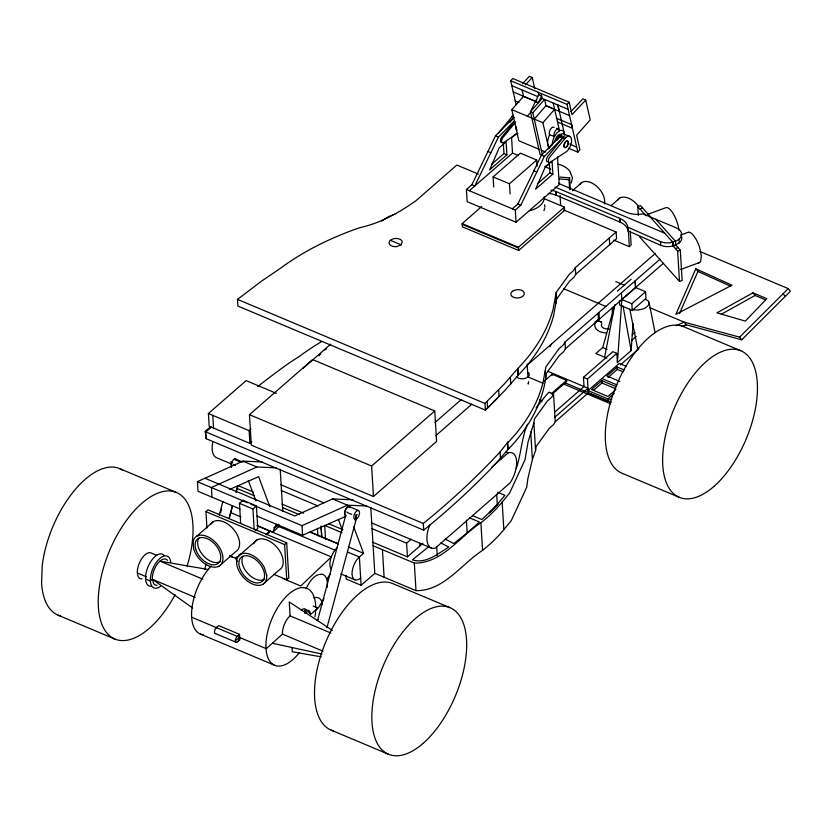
<?xml version="1.0" encoding="UTF-8"?>
<svg xmlns="http://www.w3.org/2000/svg" width="832" height="832" viewBox="0 0 832 832"><rect width="100%" height="100%" fill="white"/><g stroke="black" fill="none" stroke-linecap="round" stroke-linejoin="round"><path stroke-width="1.25" d="M327.257 587.392C327.631 582.847 327.61 576.909 323.076 574.371C314.621 572.926 309.213 582.213 306.02 588.702M559.239 130.988L559.239 130.915A4.462 2.194 -67.2 0 0 556.026 130.052A4.462 2.194 -67.2 0 0 554.081 136.365L549.661 134.867L549.266 135.616A10.213 5.023 -67.2 0 0 549.578 147.274M633.048 323.523L631.145 350.605L617.417 362.575L621.858 299.51L621.452 292.833M528.507 382.637L528.226 384.03L528.632 381.701M549.526 392.517L553.54 394.202L551.959 396.958L547.394 401.024L534.414 419.006L533.874 423.02L528.06 441.948L525.034 459.67L509.61 493.064L502.164 502.07A187.294 115.565 -3.5 0 1 480.886 522.808C459.774 536.484 441.865 563.607 414.326 563.098L373.121 545.771M530.722 431.85L532.407 459.399L527.883 478.546L526.718 487.219L511.295 520.614L503.849 529.63A187.294 115.565 -3.5 0 1 482.57 550.358C461.458 564.034 443.55 591.167 416.01 590.647L374.806 573.331L370.781 507.437M663.468 263.224L565.427 348.733L563.846 351.478L559.281 355.555L546.302 373.537L545.761 377.551A257.14 158.662 -3.5 0 1 508.009 449.53L507.603 442.842A257.14 158.662 -3.5 0 0 542.87 383.365L545.896 366.85L558.875 348.868L563.441 344.802L565.011 342.046L660.171 259.054M478.4 174.106L456.841 165.048L416.031 200.658C398.944 212.784 380.588 223.08 359.861 227.666A257.14 158.662 -3.5 0 0 280.186 268.476L261.31 281.299L237.505 299.385L237.91 306.062L485.42 410.134L485.004 403.447L504.566 383.687L517.899 368.42A257.14 158.662 -3.5 0 0 553.176 308.942L556.192 292.427L569.182 274.456L573.737 270.379L575.318 267.634L616.138 232.024L563.441 209.872M532.407 459.399L535.558 450.58L536.099 446.555L549.078 428.584L553.644 424.507L555.225 421.762L588.224 392.964L587.465 378.997L616.855 353.35L612.851 351.666L583.45 377.312L584.022 386.537L554.996 411.861M498.659 389.834L499.065 396.521L485.42 410.134L504.982 390.374L518.315 375.107A257.14 158.662 -3.5 0 0 553.582 315.63L556.598 299.114L556.192 292.427M604.635 357.198L614.817 304.668M229.154 518.305L232.482 505.856L229.122 518.315M236.142 492.149L237.806 485.93L236.132 492.159M204.745 569.192L206.086 564.169M219.201 515.216L222.893 501.405M220.636 512.71L221.634 508.976M317.47 620.786L345.717 515.341M326.934 627.744L356.46 518.263M516.277 468.52C521.071 454.033 521.591 438.568 527.332 424.32M606.83 358.124L595.868 353.506L602.722 347.526L614.307 306.342M569.65 189.81L569.036 179.702L569.598 177.84L560.05 177.07M268.923 532.969L269.61 530.972L265.897 534.498M257.296 525.689L272.844 532.23L273.281 530.962A13.343 6.562 -67.2 0 1 276.671 525.148M695.802 268.788L675.865 314.33L731.994 285.189L695.802 268.788L697.934 271.43L730.621 286.25M679.536 313.477L697.934 271.43M210.995 523.952L211.089 523.744A18.762 11.544 48.8 0 1 237.203 534.685C239.408 539.178 240.895 544.846 238.108 549.422A18.762 11.544 48.8 0 1 235.893 551.47L219.232 566.062M579.852 184.517L579.987 184.205A16.203 9.963 48.8 0 1 595.91 185.619A16.203 9.963 48.8 0 1 604.417 203.85M617.698 200.054L617.77 199.878A16.203 9.963 48.8 0 1 638.082 205.816M507.603 442.842L508.082 441.802L500.074 451.932A980.002 604.698 -3.5 0 1 476.195 476.434L469.955 482.456A980.002 604.698 -3.5 0 1 423.301 523.463L423.706 530.15L206.159 438.682L205.192 431.652L210.444 426.785M571.251 182.998L572.468 177.923L569.951 171.392A16.203 12.418 17 0 0 557.877 164.195M557.534 156.957L559.229 184.579L516.058 222.238L467.158 201.677L466.419 189.488L471.879 184.714L495.487 135.824L513.968 117.208M514.27 121.098L498.42 137.062L474.822 185.952L471.879 184.714M512.377 208.811L517.837 204.038L541.445 155.147L559.926 136.531L562.869 137.769L547.664 156.489A3.505 1.726 -67.2 0 0 546.437 160.285A3.505 1.726 -67.2 0 0 547.976 161.678M516.058 222.238L515.31 210.049L520.78 205.275L544.378 156.385L562.869 137.769M531.149 110.344L538.699 94.734L538.138 92.269M324.012 598.51L319.197 606.632L316.025 609.991M508.009 449.53L509.101 447.377M616.138 232.024L616.543 238.711L575.723 274.31L574.142 277.066L569.587 281.133L556.598 299.114M551.533 343.99L549.952 346.736M326.529 579.519L330.637 573.487M536.078 407.909L545.792 395.658L548.954 392.246L549.734 392.34M498.441 133.162L513.074 115.346M510.006 122.252L514.01 117.374L512.075 116.563M514.54 121.534L501.706 137.166A3.505 1.726 -67.2 0 0 500.479 140.962A3.505 1.726 -67.2 0 0 502.018 142.345M515.684 122.023L502.85 137.644A3.505 1.726 -67.2 0 0 501.623 141.44A3.505 1.726 -67.2 0 0 503.162 142.834L517.847 133.193M548.538 148.97L559.967 135.065A8.871 4.368 -67.2 0 1 563.815 133.848L564.751 134.566M556.764 140.608L559.926 136.531M565.833 137.53L549.598 157.3A3.505 1.726 -67.2 0 0 548.371 161.096A3.505 1.726 -67.2 0 0 549.91 162.49L566.686 151.476A8.871 4.368 -67.2 0 0 571.043 143.998L571.47 141.866A8.871 4.368 -67.2 0 0 570.617 137.03L569.691 136.323A8.871 4.368 -67.2 0 0 565.833 137.53L559.967 135.065M401.045 244.806L402.272 241.717A6.646 4.098 -3.5 0 0 394.732 238.545A6.646 4.098 -3.5 0 0 389.147 243.422A6.646 4.098 -3.5 0 0 396.687 246.584L401.045 244.806L390.374 240.323M534.258 119.08L546 105.695L544.586 99.445L532.823 112.736L542.506 155.511M548.673 148.242L542.89 122.71L554.632 109.325L545.813 105.643M516.079 104.582L510.682 80.725L512.814 78.52L569.171 102.222L571.99 114.702L585.728 100.048L582.868 98.842L570.846 111.665M538.918 149.219L518.846 140.785L511.805 109.637L523.557 96.356L522.122 90.002M536.942 99.819L535.392 101.566L538.335 102.794L541.632 95.971L538.699 94.734M544.378 156.385L540.114 154.502L530.431 111.727L542.194 98.436L541.07 93.496M527.342 116.178L530.286 112.85M576.43 147.108L569.785 143.988M568.412 148.169L577.834 152.131L579.935 149.77L576.638 135.21L590.21 119.87L585.728 100.048M486.907 408.689L487.562 407.992L487.146 401.305M522.506 83.678L529.37 76.357L532.241 77.563L534.758 88.712M525.377 84.885L532.241 77.563M492.95 509.434L504.92 495.331L497.557 492.232M237.546 641.784L239.866 639.766L239.533 634.369L218.691 625.602L215.862 628.181A3.442 1.695 -67.2 0 0 214.5 631.738A3.442 1.695 -67.2 0 0 215.665 633.558M494.79 507.541L496.475 505.721L481.884 519.574L472.503 515.632M494.208 508.144L494.738 507.582M577.834 152.131L567.029 104.416L569.171 102.222M494.146 508.206L489.393 512.855L491.982 510.39M649.522 307.59L684.195 322.161L739.606 337.147L788.268 288.621L790.4 291.273L741.738 339.789L686.327 324.813L681.429 326.529M326.154 348.972L326.466 348.442L324.73 349.96M266.552 534.768L270.338 531.18M273.77 527.925L276.338 525.481L335.026 550.15M272.844 532.23L278.845 526.531M235.258 640.942L239.346 637.374L266.282 648.7L282.464 634.119A13.988 6.885 -67.2 0 1 290.108 615.878L289.255 601.962L332.322 630.302M206.96 527.977L205.962 511.649L208.031 509.839L286.676 542.776L288.829 577.928L286.749 579.748L273.645 574.257M572.385 190.767L581.89 182.437M196.633 536.286L213.294 521.695M611.042 205.67L619.674 198.11M240.396 554.445L256.922 539.968M286.749 579.748L284.606 544.596L286.676 542.776M613.86 240.167L629.346 246.646L631.134 245.076L630.282 231.171M262.995 584.21L279.521 569.743A18.762 11.544 48.8 0 0 281.736 567.694C284.523 563.118 283.036 557.461 280.831 552.958A18.762 11.544 48.8 0 0 266.011 539.625A18.762 11.544 48.8 0 0 253.75 543.889M516.09 133.702L511.576 137.634L512.522 153.078L469.352 190.715M491.473 164.466L503.963 153.566L503.329 143.198M251.815 441.719L249.912 443.383L209.175 426.244L208.395 413.535L246.126 380.619L276.297 393.307M506.906 154.804L489.611 169.894L499.21 147.857L506.116 141.835L506.906 154.804L503.963 153.566M493.719 187.054L493.095 176.914L520.343 153.14L536.713 160.025L537.087 166.161M211.318 427.149L205.754 431.995L206.159 438.682M544.076 198.588L564.429 207.147L564.626 210.371L518.648 250.484L462.363 226.824L462.166 223.6L481.738 206.523M510.089 193.939L509.465 183.799L536.713 160.025M249.465 414.669L312.603 359.58L434.751 410.935L436.613 441.418L373.474 496.506L251.326 445.151L249.465 414.669L371.613 466.024L373.474 496.506M302.931 368.399L330.762 344.126M319.114 355.753L318.594 355.316L320.83 354.016M318.604 355.534L319.155 355.139M249.912 443.383L249.132 430.664L251.035 429.01M537.43 183.789L549.931 172.89L549.297 162.521M552.864 174.127L535.569 189.218L545.168 167.18L552.074 161.158L552.864 174.127L549.931 172.89M518.648 250.484L518.45 247.26L564.429 207.147M240.666 523.318L239.439 503.329L242.944 500.271L256.402 505.929L257.774 528.424L255.164 530.702M254.155 529.152L252.918 508.976L256.402 505.929M371.613 466.024L434.751 410.935M434.949 422.521L461.323 399.506M435.75 435.698L471.89 404.165M527.613 364.853L655.45 253.323M617.438 291.148L631.166 279.178M239.533 634.369L236.694 636.938A3.442 1.695 -67.2 0 0 235.924 642.19A3.442 1.695 -67.2 0 0 239.304 638.612A3.442 1.695 -67.2 0 0 237.224 636.386L191.651 617.209M631.873 303.722L645.59 291.751L635.586 287.539L635.17 280.862L635.575 287.539L621.858 299.51L631.873 303.722L632.278 310.409L619.746 305.136L619.476 300.674M544.336 381.056L552.146 374.244L566.644 380.338L566.717 381.43L552.323 394.056M632.278 310.409L645.996 298.428L645.59 291.751M353.694 526.874L363.594 553.311L359.372 557.003A13.343 6.562 -67.2 0 0 352.071 574.413A13.343 6.562 -67.2 0 0 360.651 577.97M556.026 390.832L555.901 389.709L566.644 380.338M551.335 393.765L555.901 389.709M310.627 614.453L317.938 608.078L313.144 606.06M632.195 334.776L635.014 332.322M631.53 340.548L636.272 336.409M491.754 467.168L508.206 452.806A20.894 10.275 -67.2 0 1 516.61 461.334A20.894 10.275 -67.2 0 1 510.047 482.924L435.334 548.101A20.894 10.275 -67.2 0 1 429.78 525.002M372.788 542.266L407.43 556.826L406.598 543.192L411.216 539.157M346.008 575.38L346.226 579.041L361.098 585.291L374.806 573.331M554.934 417.092L588.026 388.222L547.602 371.228M624.229 370.001L617.178 367.037L606.923 375.991L619.85 381.43M615.898 386.547L601.796 380.609L591.542 389.563L607.994 396.479L615.462 389.969M620.37 364.926L638.903 348.754M607.994 377.551L617.323 369.418L617.178 367.037M593.549 390.312L601.942 382.99L601.796 380.609M407.43 556.826L422.864 543.369M614.318 393.297L607.89 398.913L608.036 401.284L610.553 401.523M210.912 426.982L205.192 431.652L423.301 523.463M429.333 546.177L412.36 559.884C426.098 564.127 437.902 553.623 448.75 547.082L440.835 542.911M257.681 386.62L259.47 385.195A977.985 603.45 -3.5 0 1 288.933 363.147L300.362 355.711A257.14 158.662 -3.5 0 1 321.641 341.567M242.871 462.114L235.019 458.817L233.553 459.618A4.815 2.371 -67.2 0 0 231.546 467.428M316.472 620.173L318.5 619.528M558.782 183.217A20.384 12.584 -3.5 0 0 559.666 183.872L627.91 212.909A20.384 12.584 -3.5 0 0 642.99 213.876L676.25 227.864A13.229 8.164 -3.5 0 1 678.995 239.19L676.603 240.812L670.322 242.736A13.229 8.164 -3.5 0 1 660.514 241.592L627.765 227.157A20.384 12.584 -3.5 0 0 619.902 218.421L555.932 191.526A20.384 12.584 -3.5 0 0 550.898 190.102M681.678 236.746A13.229 8.164 -3.5 0 1 679.224 242.902L673.868 245.742L670.55 246.449A13.229 8.164 -3.5 0 1 660.743 245.305L627.994 230.88A20.384 12.584 -3.5 0 0 620.131 222.134L556.161 195.239A20.384 12.584 -3.5 0 0 548.371 193.45M752.939 292.812L716.955 312.853L745.295 321.1L766.875 298.667L752.939 292.812L755.082 295.454L765.534 299.853M721.344 314.246L755.082 295.454M683.207 326.248L686.327 324.813L684.195 322.161L676.052 325.697M240.063 508.986L198.006 491.306L197.486 481.634L242.913 461.126L262.309 461.958M276.245 467.823L256.849 466.991L211.422 487.49L212.014 497.099M353.246 499.803L332.55 498.919L294.736 515.986L205.015 478.265M250.827 504.15L302.006 525.668L347.422 505.17L366.818 506.002M229.486 489.445L258.617 476.684L269.87 506.73M257.026 516.121L302.588 535.278L345.696 516.391M638.352 215.426L637.811 206.575L640.474 205.598L651.82 218.286M639.943 208.967L642.606 207.979M647.816 214.313L665.465 207.813A16.203 5.585 69.8 0 1 673.296 213.803A16.203 5.585 69.8 0 1 678.954 230.235M680.618 235.061L687.731 232.44A16.203 5.585 69.8 0 1 699.91 248.498L701.324 256.006L700.69 261.217A16.203 5.585 69.8 0 1 698.173 262.756M650.114 216.871L672.786 242.206L673.015 245.918L675.709 244.982L680.295 250.11L682.157 280.457L679.494 281.445L639.662 236.922M675.407 248.602L678.07 247.624M673.015 245.918L677.643 251.098L680.295 250.11M680.649 269.506L699.629 262.496M357.198 514.769L355.67 514.956M559.406 178.922L569.036 179.702M611.666 399.256L607.89 398.913L588.078 390.582L619.247 363.397L626.236 366.33M633.09 309.691L637.853 310.086L642.97 308.963A10.254 5.522 -11.3 0 0 649.012 303.68L648.326 300.945L645.185 299.146M208.541 569.577L159.952 561.122L202.717 579.114M321.246 656.843L292.302 651.768L292.074 647.92M272.522 643.261L321.994 654.066M523.609 96.377L536.13 101.598M239.439 503.329L252.918 508.976M205.962 511.649L284.606 544.596M229.559 555.786L236.704 558.782M510.682 80.725L567.029 104.416M511.794 85.654L537.67 96.533M542.194 98.436L568.152 109.356M513.209 91.915L523.536 96.252M546 105.695L569.566 115.606M523.557 96.356L536.723 101.889M515.268 101.005L518.835 102.44M556.4 118.238L571.667 124.654L572.437 128.274L557.492 121.992M530.431 111.727L532.823 112.736M511.805 109.637L542.89 122.71M564.034 134.025L569.91 136.49M558.969 136.271L564.845 138.746M541.32 150.249L545.626 152.058M495.487 135.824L498.42 137.062M512.522 153.078L518.502 155.584M544.794 166.639L550.763 169.156M487.937 151.455L490.87 152.693M533.894 170.778L536.827 172.016M554.944 187.023L664.706 233.178M699.972 251.493L788.268 288.621M493.095 176.914L509.465 183.799M517.837 204.038L520.78 205.275M466.419 189.488L515.31 210.049M615.794 281.58L624.302 285.158M462.166 223.6L518.45 247.26M462.218 224.37L518.492 248.03M740.771 350.73L683.436 326.622A79.487 39.104 -67.2 0 0 616.585 384.946A79.487 39.104 -67.2 0 0 621.993 473.231L679.328 497.338M563.618 288.694L605.831 306.446M602.722 347.526L607.11 349.367M617.323 369.418L623.199 371.894M601.869 378.55L617.011 384.925M601.942 382.99L616.044 388.929M583.45 377.312L587.465 378.997M564.668 382.699L611.187 402.251M588.224 392.964L608.036 401.284M564.044 384.207L610.553 403.759M542.911 383.209L527.946 376.917L527.166 364.135M539.646 399.63L541.882 400.566M539.708 400.722L541.944 401.669M237.505 299.385L485.004 403.447M506.033 451.89L508.206 452.806M501.207 458.91L500.479 458.609L500.074 451.932M469.466 517.816L479.367 521.976A368.763 227.542 -3.5 0 1 454.698 542.693L453.606 543.514L445.141 539.053M208.395 413.535L249.132 430.664M242.913 461.126L256.849 466.991M332.55 498.919L347.422 505.17M349.398 506.688L358.478 510.505M233.958 459.326L240.687 462.155M230.589 461.947L232.773 462.862M231.941 464.194L216.434 457.673A20.894 10.275 -67.2 0 1 212.732 442.281M280.862 484.754L323.804 502.819M371.53 522.881L431.184 547.966M281.154 490.443L318.188 506.022M371.956 528.622L406.598 543.192M238.982 486.002L253.323 492.034M281.996 504.088L303.493 513.126M328.588 523.682L342.919 529.703M238.056 488.873L254.592 495.83M282.797 507.686L299.333 514.644M342.056 532.709L324.698 525.408L325.541 539.188M197.413 481.697L247.468 502.736M348.722 547.061L363.594 553.311M347.932 552.198L359.372 557.003L361.098 585.291M231.473 512.949L240.916 516.922M256.963 525.658L331.334 556.93L300.726 585.988L282.974 578.521M119.59 468.582L176.363 492.461M449.987 607.651L392.652 583.544A79.487 39.104 -67.2 0 0 324.927 643.989A79.487 39.104 -67.2 0 0 333.351 730.902M340.85 573.903L354.848 579.79M156.686 555.298L151.018 552.916A13.926 6.854 -67.2 0 0 138.663 564.834A13.926 6.854 -67.2 0 0 142.074 578.854M290.108 615.878L330.772 632.975M137.353 572.988L146.422 576.794M195.177 597.355L152.318 579.28L150.363 580.996L145.59 578.989M282.464 634.119L322.993 651.165M215.218 633.495L236.059 642.252M200.335 634.046L274.695 665.309M58.146 615.202L114.92 639.07M331.209 730.153L388.534 754.26M152.485 579.353L192.639 608.015M346.83 511.95L347.287 512.398A5.699 1.331 15 0 0 351.77 514.29M326.643 626.652L327.205 627.463M655.782 219.253L675.48 241.27L675.709 244.982M637.811 206.575L646.017 215.748M783.11 293.758L785.242 296.41M739.606 337.147L741.738 339.789M549.744 135.023L549.422 134.41A4.462 2.194 -67.2 0 1 550.722 128.918A4.462 2.194 -67.2 0 1 554.122 127.514M338.374 519.418L342.42 530.234M248.279 480.438L255.934 500.864M557.866 105.03L564.741 135.387M553.218 103.074L559.291 129.917M557.835 104.905L559.177 111.238M649.012 302.245L655.117 332.8M629.772 309.109L637.811 349.315M623.022 305.895L631.145 350.605M322.431 604.323L322.088 602.389A20.852 10.265 -67.2 0 0 313.664 597.979M678.995 239.19L679.224 242.902M677.643 251.098L679.494 281.445M673.161 242.122L673.39 245.846M660.514 241.592L660.743 245.305M628.264 228.946L629.346 246.646M627.765 227.157L627.994 230.88M619.902 218.421L620.131 222.134M619.632 218.306L619.861 222.019M616.855 353.35L617.417 362.575M609.294 238.004L609.7 244.681M613.475 306.446L613.631 309.026M612.144 307.798L612.602 315.526M598.988 312.416L599.394 319.103M598.021 313.258L598.426 319.935M575.318 267.634L575.723 274.31M569.598 177.84L570.294 189.228M560.061 195.447L560.674 205.566M556.213 191.641L556.442 195.354M555.932 191.526L556.161 195.239M565.011 342.046L565.427 348.733M555.651 296.452L556.057 303.129M560.966 385.289L561.028 386.391M553.54 394.202L555.225 421.762M552.146 374.244L552.219 375.336M545.355 370.874L545.761 377.551M533.874 423.02L535.558 450.58M517.899 368.42L518.315 375.107M517.702 368.638L518.118 375.315M510.38 377.51L510.786 384.186M507.52 442.915L507.926 449.602L494.676 464.797A980.002 604.698 -3.5 0 1 423.706 530.15M502.164 502.07L503.849 529.63M496.652 494.291L497.349 505.565M480.886 522.808L482.57 550.358M466.398 520.177L467.168 532.709M436.706 546.79L437.237 555.558M419.786 543.442L419.931 545.917M414.326 563.098L416.01 590.647M382.429 549.682L384.114 577.242M321.142 526.25L321.828 537.524M320.996 526.188L321.745 537.597M317.429 528.351L317.897 535.87M302.006 525.668L302.588 535.278M304.824 609.97L305.022 613.278M280.207 469.269L282.776 511.358M278.782 524.233L278.928 526.698M276.234 524.358L276.39 526.822M242.944 500.271L242.975 500.854M212.774 415.376L213.554 428.085M304.46 611.603A9.204 4.534 -67.2 0 1 310.378 614.058M301.142 610.21A9.204 4.534 -67.2 0 1 306.103 609.69M331.292 569.4A13.343 6.562 -67.2 0 1 330.647 558.917L331.781 555.651A13.343 6.562 -67.2 0 1 337.199 547.685M160.534 586.31A17.222 8.476 -67.2 0 1 150.342 580.59A17.222 8.476 -67.2 0 1 159.484 558.792A17.222 8.476 -67.2 0 1 170.737 561.974M60.289 615.94A79.487 39.104 -67.2 0 1 41.6 583.128L42.224 565.562A79.487 39.104 -67.2 0 1 74.901 489.871A79.487 39.104 -67.2 0 1 122.616 470.163M203.507 634.795A41.714 20.519 -67.2 0 1 191.922 608.483A41.714 20.519 -67.2 0 1 211.234 565.916M229.414 556.348A41.714 20.519 -67.2 0 1 232.586 557.107M299.166 652.881A41.714 20.519 -67.2 0 1 266.604 653.214A41.714 20.519 -67.2 0 1 287.726 595.057A41.714 20.519 -67.2 0 1 315.702 607.37M315.671 609.658A41.714 20.519 -67.2 0 1 314.954 616.866M304.814 612.893A7.779 3.827 -67.2 0 1 309.566 613.527M216.382 627.619A3.442 1.695 -67.2 0 1 217.422 627.089M235.394 465.566A5.699 1.331 15 0 1 233.542 464.568M606.455 333.029A13.208 8.143 -3.5 0 1 595.296 327.579A13.208 8.143 -3.5 0 1 599.799 318.781M608.972 328.879A6.646 4.098 -3.5 0 1 602.805 327.61A6.646 4.098 -3.5 0 1 601.827 323.586M599.082 318.469A13.208 8.154 -3.5 0 1 597.407 320.403A13.208 8.154 -3.5 0 1 595.015 322.026M235.019 458.817A4.815 2.371 -67.2 0 1 236.538 459.857M157.05 585.218A13.967 6.874 -67.2 0 1 153.764 583.856L152.318 579.342A13.967 6.874 -67.2 0 1 157.83 563.378A13.967 6.874 -67.2 0 1 167.482 560.331M528.715 372.736A6.76 4.17 -3.5 0 1 525.21 378.362A6.76 4.17 -3.5 0 1 516.329 376.532M345.81 515.611A4.815 2.371 -67.2 0 1 345.914 509.246A4.815 2.371 -67.2 0 1 350.282 507.676M350.106 507.603A4.815 2.371 -67.2 0 0 348.587 506.563L347.11 507.364A4.815 2.371 -67.2 0 0 344.666 512.065A4.815 2.371 -67.2 0 0 345.634 515.538M151.424 586.238A17.222 8.476 -67.2 0 1 148.002 566.8A17.222 8.476 -67.2 0 1 164.289 555.547M175.063 594.776A79.487 39.104 -67.2 0 1 100.027 618.384A79.487 39.104 -67.2 0 1 151.112 496.486A79.487 39.104 -67.2 0 1 187.065 566.134M381.659 221.062A79.487 39.104 -67.2 0 1 394.878 214.146M567.414 140.951A3.567 1.758 -67.2 0 1 567.091 145.995A3.567 1.758 -67.2 0 1 563.94 146.328A3.567 1.758 -67.2 0 1 566.415 141.055M517.14 130.073A6.032 2.964 -67.2 0 1 515.934 126.308M556.577 128.346A10.213 5.023 -67.2 0 1 558.886 129.553M564.2 133.006A10.213 5.023 -67.2 0 0 559.738 130.666L556.587 133.224L553.914 137.571A10.213 5.023 -67.2 0 0 552.292 144.851M554.902 141.45A5.98 2.943 -67.2 0 1 560.81 134.451M544.211 196.82A21.476 13.25 -3.5 0 1 529.235 210.85M544.669 208.322A21.476 13.25 -3.5 0 1 543.92 210.621M544.575 204.859A21.476 13.25 -3.5 0 1 544.804 207.168M238.846 555.942A3.214 1.976 48.8 0 1 240.76 554.33L237.786 556.93A3.214 1.976 48.8 0 0 235.872 558.262A3.214 1.976 48.8 0 0 237.515 561.465M264.42 579.27A15.964 9.818 48.8 0 1 248.082 573.789A15.964 9.818 48.8 0 1 242.861 556.431M220.106 561.6A15.964 9.818 48.8 0 1 203.289 555.61A15.964 9.818 48.8 0 1 198.994 538.013M545.761 166.067A16.203 12.418 17 0 1 547.955 164.986M193.138 541.258L193.606 548.891L195.322 553.072A18.762 11.544 48.8 0 0 221.437 564.013C224.224 559.426 222.747 553.769 220.542 549.276A18.762 11.544 48.8 0 0 194.428 538.335L193.138 541.258M266.77 575.64L266.49 579.238L265.21 582.161A18.762 11.544 48.8 0 1 242.694 576.555A18.762 11.544 48.8 0 1 241.311 553.977A18.762 11.544 48.8 0 1 264.306 567.424L266.77 575.64M356.585 514.925L355.212 520.052L356.585 514.925M497.921 504.088L497.203 504.889L497.921 504.088M513.375 290.701L512.148 291.522A6.76 4.17 -3.5 0 0 515.102 297.783A6.76 4.17 -3.5 0 0 524.285 294.029A6.76 4.17 -3.5 0 0 516.578 289.713L513.375 290.701M355.524 519.48L354.879 519.428A4.815 2.371 -67.2 0 1 355.41 512.377A4.815 2.371 -67.2 0 1 359.549 512.699A4.815 2.371 -67.2 0 1 355.524 519.48M601.619 322.171L597.407 320.403L601.609 322.182M338.291 543.878L310.003 531.981L338.302 543.878M423.082 743.392A79.487 39.104 -67.2 0 0 458.286 614.026A79.487 39.104 -67.2 0 0 376.418 685.454A79.487 39.104 -67.2 0 0 423.082 743.392M713.866 486.47A79.487 39.104 -67.2 0 0 749.07 357.105A79.487 39.104 -67.2 0 0 667.202 428.532A79.487 39.104 -67.2 0 0 713.866 486.47M566.426 147.129A3.567 1.758 -67.2 0 0 568.006 141.326A3.567 1.758 -67.2 0 0 564.325 144.529A3.567 1.758 -67.2 0 0 566.426 147.129M195.738 549.224A15.964 9.818 48.8 0 0 217.547 563.836A15.964 9.818 48.8 0 0 210.506 540.446A15.964 9.818 48.8 0 0 195.738 549.224M239.502 567.382A15.964 9.818 48.8 0 0 261.31 581.994A15.964 9.818 48.8 0 0 254.28 558.605A15.964 9.818 48.8 0 0 239.502 567.382"/></g></svg>
